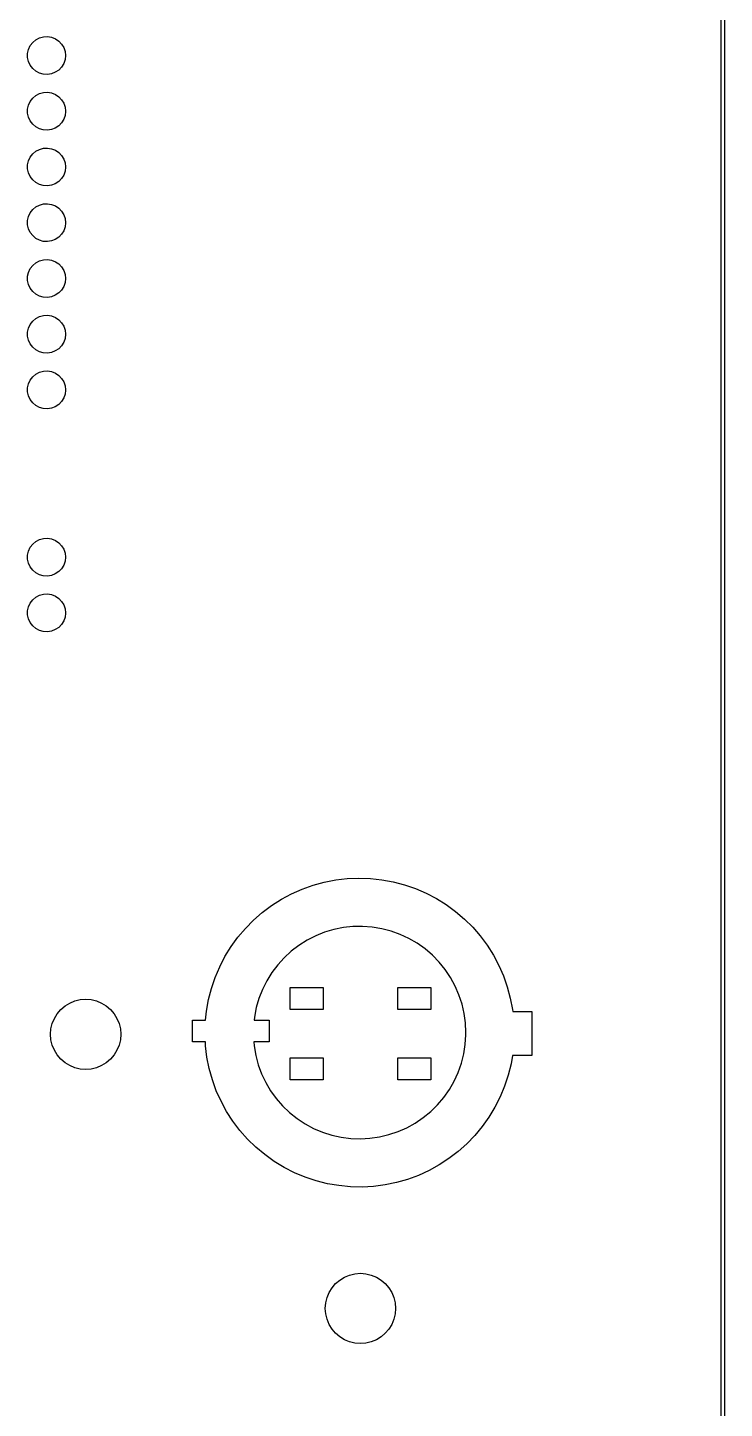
# Model space of a CAD drawing. Extents: x 119 to 479, y -311 to -51.
# Drawn here: x 447.4 to 479.1, y -179.1 to -116.2 of the extents above; entities that cross this region are included whole.
import ezdxf

# ---------------------------------------------------------------- set-up
doc = ezdxf.new("R2010")
doc.units = 0
doc.layers.add('BLACK', color=7, linetype='CONTINUOUS')

msp = doc.modelspace()

# ---------------------------------------------------------------- linework, layer by layer
at = {"layer": 'BLACK', "linetype": 'CONTINUOUS'}
for p, q in [((478.925, -310.925), (478.925, -51.075)), ((479.075, -51), (479.075, -311)), ((447.479, -117.048), (447.592, -116.899)), ((447.592, -116.899), (447.735, -116.779)), ((447.735, -116.779), (447.9, -116.692)), ((447.9, -116.692), (448.079, -116.643)), ((448.079, -116.643), (448.266, -116.633)), ((448.266, -116.633), (448.45, -116.663)), ((448.45, -116.663), (448.623, -116.732)), ((448.623, -116.732), (448.777, -116.837)), ((448.777, -116.837), (448.905, -116.973)), ((448.905, -116.973), (449.001, -117.133)), ((447.359, -117.399), (447.4, -117.217)), ((447.359, -117.585), (447.359, -117.399)), ((447.398, -117.768), (447.359, -117.585)), ((447.4, -117.217), (447.479, -117.048)), ((449.001, -117.133), (449.061, -117.31)), ((449.081, -117.501), (449.06, -117.686)), ((449.061, -117.31), (449.081, -117.495)), ((449.081, -117.495), (449.081, -117.501)), ((447.476, -117.937), (447.398, -117.768)), ((447.588, -118.086), (447.476, -117.937)), ((447.73, -118.208), (447.588, -118.086)), ((447.894, -118.296), (447.73, -118.208)), ((448.618, -118.26), (448.444, -118.328)), ((448.773, -118.157), (448.618, -118.26)), ((448.902, -118.022), (448.773, -118.157)), ((448.999, -117.863), (448.902, -118.022)), ((449.06, -117.686), (448.999, -117.863)), ((448.073, -118.347), (447.894, -118.296)), ((448.26, -118.358), (448.073, -118.347)), ((448.444, -118.328), (448.26, -118.358)), ((447.479, -119.588), (447.592, -119.439)), ((447.592, -119.439), (447.735, -119.319)), ((447.735, -119.319), (447.9, -119.232)), ((447.9, -119.232), (448.079, -119.183)), ((448.079, -119.183), (448.266, -119.173)), ((448.266, -119.173), (448.45, -119.203)), ((448.45, -119.203), (448.623, -119.272)), ((448.623, -119.272), (448.777, -119.377)), ((448.777, -119.377), (448.905, -119.513)), ((448.905, -119.513), (449.001, -119.673)), ((447.359, -119.939), (447.4, -119.757)), ((447.359, -120.125), (447.359, -119.939)), ((447.398, -120.308), (447.359, -120.125)), ((447.4, -119.757), (447.479, -119.588)), ((449.001, -119.673), (449.061, -119.85)), ((449.081, -120.041), (449.06, -120.226)), ((449.061, -119.85), (449.081, -120.035)), ((449.081, -120.035), (449.081, -120.041)), ((447.476, -120.477), (447.398, -120.308)), ((447.588, -120.626), (447.476, -120.477)), ((447.73, -120.748), (447.588, -120.626)), ((447.894, -120.836), (447.73, -120.748)), ((448.618, -120.8), (448.444, -120.868)), ((448.773, -120.697), (448.618, -120.8)), ((448.902, -120.562), (448.773, -120.697)), ((448.999, -120.403), (448.902, -120.562)), ((449.06, -120.226), (448.999, -120.403)), ((448.073, -120.887), (447.894, -120.836)), ((448.26, -120.898), (448.073, -120.887)), ((448.444, -120.868), (448.26, -120.898)), ((447.479, -122.128), (447.592, -121.979)), ((447.592, -121.979), (447.735, -121.859)), ((447.735, -121.859), (447.9, -121.772)), ((447.9, -121.772), (448.079, -121.723)), ((448.079, -121.723), (448.266, -121.713)), ((448.266, -121.713), (448.45, -121.743)), ((448.45, -121.743), (448.623, -121.812)), ((448.623, -121.812), (448.777, -121.917)), ((448.777, -121.917), (448.905, -122.053)), ((448.905, -122.053), (449.001, -122.213)), ((447.359, -122.479), (447.4, -122.297)), ((447.359, -122.665), (447.359, -122.479)), ((447.398, -122.848), (447.359, -122.665)), ((447.4, -122.297), (447.479, -122.128)), ((449.001, -122.213), (449.061, -122.39)), ((449.081, -122.581), (449.06, -122.766)), ((449.061, -122.39), (449.081, -122.575)), ((449.081, -122.575), (449.081, -122.581)), ((447.476, -123.017), (447.398, -122.848)), ((447.588, -123.166), (447.476, -123.017)), ((447.73, -123.288), (447.588, -123.166)), ((447.894, -123.376), (447.73, -123.288)), ((448.773, -123.237), (448.618, -123.34)), ((448.902, -123.102), (448.773, -123.237)), ((448.999, -122.943), (448.902, -123.102)), ((449.06, -122.766), (448.999, -122.943)), ((448.073, -123.427), (447.894, -123.376)), ((448.26, -123.438), (448.073, -123.427)), ((448.444, -123.408), (448.26, -123.438)), ((448.618, -123.34), (448.444, -123.408)), ((447.479, -124.668), (447.592, -124.519)), ((447.592, -124.519), (447.735, -124.399)), ((447.735, -124.399), (447.9, -124.312)), ((447.9, -124.312), (448.079, -124.263)), ((448.079, -124.263), (448.266, -124.253)), ((448.266, -124.253), (448.45, -124.283)), ((448.45, -124.283), (448.623, -124.352)), ((448.623, -124.352), (448.777, -124.457)), ((448.777, -124.457), (448.905, -124.593)), ((447.359, -125.019), (447.4, -124.837)), ((447.359, -125.205), (447.359, -125.019)), ((447.398, -125.388), (447.359, -125.205)), ((447.4, -124.837), (447.479, -124.668)), ((448.905, -124.593), (449.001, -124.753)), ((449.001, -124.753), (449.061, -124.93)), ((449.081, -125.121), (449.06, -125.306)), ((449.061, -124.93), (449.081, -125.115)), ((449.081, -125.115), (449.081, -125.121)), ((447.476, -125.557), (447.398, -125.388)), ((447.588, -125.706), (447.476, -125.557)), ((447.73, -125.828), (447.588, -125.706)), ((447.894, -125.916), (447.73, -125.828)), ((448.773, -125.777), (448.618, -125.88)), ((448.902, -125.642), (448.773, -125.777)), ((448.999, -125.483), (448.902, -125.642)), ((449.06, -125.306), (448.999, -125.483)), ((448.073, -125.967), (447.894, -125.916)), ((448.26, -125.978), (448.073, -125.967)), ((448.444, -125.948), (448.26, -125.978)), ((448.618, -125.88), (448.444, -125.948)), ((447.479, -127.208), (447.592, -127.059)), ((447.592, -127.059), (447.735, -126.939)), ((447.735, -126.939), (447.9, -126.852)), ((447.9, -126.852), (448.079, -126.803)), ((448.079, -126.803), (448.266, -126.793)), ((448.266, -126.793), (448.45, -126.823)), ((448.45, -126.823), (448.623, -126.892)), ((448.623, -126.892), (448.777, -126.997)), ((448.777, -126.997), (448.905, -127.133)), ((447.359, -127.559), (447.4, -127.377)), ((447.359, -127.745), (447.359, -127.559)), ((447.4, -127.377), (447.479, -127.208)), ((448.905, -127.133), (449.001, -127.293)), ((449.001, -127.293), (449.061, -127.47)), ((449.081, -127.661), (449.06, -127.846)), ((449.061, -127.47), (449.081, -127.655)), ((449.081, -127.655), (449.081, -127.661)), ((447.398, -127.928), (447.359, -127.745)), ((447.476, -128.097), (447.398, -127.928)), ((447.588, -128.246), (447.476, -128.097)), ((447.73, -128.368), (447.588, -128.246)), ((448.773, -128.317), (448.618, -128.42)), ((448.902, -128.182), (448.773, -128.317)), ((448.999, -128.023), (448.902, -128.182)), ((449.06, -127.846), (448.999, -128.023)), ((447.894, -128.456), (447.73, -128.368)), ((448.073, -128.507), (447.894, -128.456)), ((448.26, -128.518), (448.073, -128.507)), ((448.444, -128.488), (448.26, -128.518)), ((448.618, -128.42), (448.444, -128.488)), ((447.479, -129.748), (447.592, -129.599)), ((447.592, -129.599), (447.735, -129.479)), ((447.735, -129.479), (447.9, -129.392)), ((447.9, -129.392), (448.079, -129.343)), ((448.079, -129.343), (448.266, -129.333)), ((448.266, -129.333), (448.45, -129.363)), ((448.45, -129.363), (448.623, -129.432)), ((448.623, -129.432), (448.777, -129.537)), ((448.777, -129.537), (448.905, -129.673)), ((447.359, -130.099), (447.4, -129.917)), ((447.359, -130.285), (447.359, -130.099)), ((447.4, -129.917), (447.479, -129.748)), ((448.905, -129.673), (449.001, -129.833)), ((449.001, -129.833), (449.061, -130.01)), ((449.081, -130.201), (449.06, -130.386)), ((449.061, -130.01), (449.081, -130.195)), ((449.081, -130.195), (449.081, -130.201)), ((447.398, -130.468), (447.359, -130.285)), ((447.476, -130.637), (447.398, -130.468)), ((447.588, -130.786), (447.476, -130.637)), ((447.73, -130.908), (447.588, -130.786)), ((448.773, -130.857), (448.618, -130.96)), ((448.902, -130.722), (448.773, -130.857)), ((448.999, -130.563), (448.902, -130.722)), ((449.06, -130.386), (448.999, -130.563)), ((447.894, -130.996), (447.73, -130.908)), ((448.073, -131.047), (447.894, -130.996)), ((448.26, -131.058), (448.073, -131.047)), ((448.444, -131.028), (448.26, -131.058)), ((448.618, -130.96), (448.444, -131.028)), ((447.592, -132.139), (447.735, -132.019)), ((447.735, -132.019), (447.9, -131.932)), ((447.9, -131.932), (448.079, -131.883)), ((448.079, -131.883), (448.266, -131.873)), ((448.266, -131.873), (448.45, -131.903)), ((448.45, -131.903), (448.623, -131.972)), ((448.623, -131.972), (448.777, -132.077)), ((448.777, -132.077), (448.905, -132.213)), ((447.359, -132.639), (447.4, -132.457)), ((447.359, -132.825), (447.359, -132.639)), ((447.4, -132.457), (447.479, -132.288)), ((447.479, -132.288), (447.592, -132.139)), ((448.905, -132.213), (449.001, -132.373)), ((449.001, -132.373), (449.061, -132.55)), ((449.081, -132.741), (449.06, -132.926)), ((449.061, -132.55), (449.081, -132.735)), ((449.081, -132.735), (449.081, -132.741)), ((447.398, -133.008), (447.359, -132.825)), ((447.476, -133.177), (447.398, -133.008)), ((447.588, -133.326), (447.476, -133.177)), ((447.73, -133.448), (447.588, -133.326)), ((448.902, -133.262), (448.773, -133.397)), ((448.999, -133.103), (448.902, -133.262)), ((449.06, -132.926), (448.999, -133.103)), ((447.894, -133.536), (447.73, -133.448)), ((448.073, -133.587), (447.894, -133.536)), ((448.26, -133.598), (448.073, -133.587)), ((448.444, -133.568), (448.26, -133.598)), ((448.618, -133.5), (448.444, -133.568)), ((448.773, -133.397), (448.618, -133.5)), ((447.592, -139.759), (447.735, -139.639)), ((447.735, -139.639), (447.9, -139.552)), ((447.9, -139.552), (448.079, -139.503)), ((448.079, -139.503), (448.266, -139.493)), ((448.266, -139.493), (448.45, -139.523)), ((448.45, -139.523), (448.623, -139.592)), ((448.623, -139.592), (448.777, -139.697)), ((447.359, -140.259), (447.4, -140.077)), ((447.359, -140.445), (447.359, -140.259)), ((447.4, -140.077), (447.479, -139.908)), ((447.479, -139.908), (447.592, -139.759)), ((448.777, -139.697), (448.905, -139.833)), ((448.905, -139.833), (449.001, -139.993)), ((449.001, -139.993), (449.061, -140.17)), ((449.061, -140.17), (449.081, -140.355)), ((447.398, -140.628), (447.359, -140.445)), ((447.476, -140.797), (447.398, -140.628)), ((447.588, -140.946), (447.476, -140.797)), ((448.902, -140.882), (448.773, -141.017)), ((448.999, -140.723), (448.902, -140.882)), ((449.06, -140.546), (448.999, -140.723)), ((449.081, -140.361), (449.06, -140.546)), ((449.081, -140.355), (449.081, -140.361)), ((447.73, -141.068), (447.588, -140.946)), ((447.894, -141.156), (447.73, -141.068)), ((448.073, -141.207), (447.894, -141.156)), ((448.26, -141.218), (448.073, -141.207)), ((448.444, -141.188), (448.26, -141.218)), ((448.618, -141.12), (448.444, -141.188)), ((448.773, -141.017), (448.618, -141.12)), ((447.592, -142.299), (447.735, -142.179)), ((447.735, -142.179), (447.9, -142.092)), ((447.9, -142.092), (448.079, -142.043)), ((448.079, -142.043), (448.266, -142.033)), ((448.266, -142.033), (448.45, -142.063)), ((448.45, -142.063), (448.623, -142.132)), ((448.623, -142.132), (448.777, -142.237)), ((447.359, -142.799), (447.4, -142.617)), ((447.359, -142.985), (447.359, -142.799)), ((447.4, -142.617), (447.479, -142.448)), ((447.479, -142.448), (447.592, -142.299)), ((448.777, -142.237), (448.905, -142.373)), ((448.905, -142.373), (449.001, -142.533)), ((449.001, -142.533), (449.061, -142.71)), ((449.061, -142.71), (449.081, -142.895)), ((447.398, -143.168), (447.359, -142.985)), ((447.476, -143.337), (447.398, -143.168)), ((447.588, -143.486), (447.476, -143.337)), ((448.902, -143.422), (448.773, -143.557)), ((448.999, -143.263), (448.902, -143.422)), ((449.06, -143.086), (448.999, -143.263)), ((449.081, -142.901), (449.06, -143.086)), ((449.081, -142.895), (449.081, -142.901)), ((447.73, -143.608), (447.588, -143.486)), ((447.894, -143.696), (447.73, -143.608)), ((448.073, -143.747), (447.894, -143.696)), ((448.26, -143.758), (448.073, -143.747)), ((448.444, -143.728), (448.26, -143.758)), ((448.618, -143.66), (448.444, -143.728)), ((448.773, -143.557), (448.618, -143.66)), ((459.856, -155.484), (460.353, -155.306)), ((460.353, -155.306), (460.863, -155.166)), ((460.863, -155.166), (461.381, -155.065)), ((461.381, -155.065), (461.906, -155.003)), ((461.906, -155.003), (462.433, -154.98)), ((462.433, -154.98), (462.961, -154.997)), ((462.961, -154.997), (463.487, -155.054)), ((463.487, -155.054), (464.006, -155.15)), ((464.006, -155.15), (464.517, -155.284)), ((464.517, -155.284), (465.016, -155.457)), ((458.463, -156.232), (458.908, -155.948)), ((458.908, -155.948), (459.373, -155.698)), ((459.373, -155.698), (459.856, -155.484)), ((465.016, -155.457), (465.501, -155.666)), ((465.501, -155.666), (465.969, -155.911)), ((465.969, -155.911), (466.417, -156.191)), ((457.642, -156.897), (458.04, -156.549)), ((458.04, -156.549), (458.463, -156.232)), ((466.417, -156.191), (466.843, -156.503)), ((466.843, -156.503), (467.244, -156.846)), ((456.931, -157.676), (457.272, -157.273)), ((457.272, -157.273), (457.642, -156.897)), ((461.73, -157.237), (461.299, -157.324)), ((462.166, -157.19), (461.73, -157.237)), ((462.605, -157.182), (462.166, -157.19)), ((463.043, -157.214), (462.605, -157.182)), ((463.477, -157.286), (463.043, -157.214)), ((463.901, -157.397), (463.477, -157.286)), ((467.244, -156.846), (467.619, -157.219)), ((467.619, -157.219), (467.964, -157.618)), ((456.62, -158.104), (456.931, -157.676)), ((460.08, -157.812), (459.708, -158.046)), ((460.471, -157.613), (460.08, -157.812)), ((460.879, -157.45), (460.471, -157.613)), ((461.299, -157.324), (460.879, -157.45)), ((464.315, -157.545), (463.901, -157.397)), ((464.713, -157.731), (464.315, -157.545)), ((465.092, -157.952), (464.713, -157.731)), ((467.964, -157.618), (468.279, -158.043)), ((456.101, -159.023), (456.343, -158.553)), ((456.343, -158.553), (456.62, -158.104)), ((459.359, -158.313), (459.036, -158.61)), ((459.708, -158.046), (459.359, -158.313)), ((465.45, -158.206), (465.092, -157.952)), ((465.783, -158.492), (465.45, -158.206)), ((466.089, -158.807), (465.783, -158.492)), ((468.279, -158.043), (468.561, -158.49)), ((468.561, -158.49), (468.808, -158.956)), ((455.894, -159.509), (456.101, -159.023)), ((458.741, -158.935), (458.477, -159.286)), ((459.036, -158.61), (458.741, -158.935)), ((466.366, -159.148), (466.089, -158.807)), ((466.61, -159.513), (466.366, -159.148)), ((468.808, -158.956), (469.02, -159.44)), ((455.724, -160.009), (455.894, -159.509)), ((458.246, -159.659), (458.049, -160.052)), ((458.477, -159.286), (458.246, -159.659)), ((466.82, -159.898), (466.61, -159.513)), ((469.02, -159.44), (469.195, -159.938)), ((455.592, -160.52), (455.724, -160.009)), ((458.049, -160.052), (457.889, -160.46)), ((459.31, -160.97), (459.31, -159.97)), ((459.31, -159.97), (460.81, -159.97)), ((460.81, -159.97), (460.81, -160.97)), ((464.21, -160.97), (464.21, -159.97)), ((464.21, -159.97), (465.71, -159.97)), ((465.71, -159.97), (465.71, -160.97)), ((466.995, -160.301), (466.82, -159.898)), ((467.132, -160.719), (466.995, -160.301)), ((469.195, -159.938), (469.332, -160.448)), ((448.706, -161.16), (448.869, -160.969)), ((448.869, -160.969), (449.06, -160.806)), ((449.06, -160.806), (449.274, -160.674)), ((449.274, -160.674), (449.506, -160.578)), ((449.506, -160.578), (449.75, -160.52)), ((449.75, -160.52), (450, -160.5)), ((450, -160.5), (450.25, -160.52)), ((450.25, -160.52), (450.494, -160.578)), ((450.494, -160.578), (450.726, -160.674)), ((450.726, -160.674), (450.94, -160.806)), ((450.94, -160.806), (451.131, -160.969)), ((451.131, -160.969), (451.294, -161.16)), ((455.457, -161.455), (455.499, -161.04)), ((455.499, -161.04), (455.592, -160.52)), ((457.766, -160.882), (457.683, -161.313)), ((457.889, -160.46), (457.766, -160.882)), ((460.81, -160.97), (459.31, -160.97)), ((465.71, -160.97), (464.21, -160.97)), ((467.23, -161.146), (467.132, -160.719)), ((469.332, -160.448), (469.431, -160.967)), ((469.431, -160.967), (469.441, -161.06)), ((469.441, -161.06), (470.31, -161.06)), ((470.31, -161.06), (470.31, -163.06)), ((448.42, -161.85), (448.478, -161.606)), ((448.478, -161.606), (448.574, -161.374)), ((448.574, -161.374), (448.706, -161.16)), ((451.294, -161.16), (451.426, -161.374)), ((451.426, -161.374), (451.522, -161.606)), ((451.522, -161.606), (451.58, -161.85)), ((454.86, -162.444), (454.86, -161.455)), ((454.86, -161.455), (455.457, -161.455)), ((457.683, -161.313), (457.668, -161.455)), ((457.668, -161.455), (458.36, -161.455)), ((458.36, -161.455), (458.36, -162.444)), ((467.29, -161.581), (467.23, -161.146)), ((467.31, -162.02), (467.29, -161.581)), ((448.4, -162.1), (448.42, -161.85)), ((448.42, -162.35), (448.4, -162.1)), ((451.58, -161.85), (451.6, -162.1)), ((451.6, -162.1), (451.58, -162.35)), ((467.28, -162.559), (467.309, -162.121)), ((467.309, -162.121), (467.31, -162.02)), ((448.478, -162.594), (448.42, -162.35)), ((448.574, -162.826), (448.478, -162.594)), ((448.706, -163.04), (448.574, -162.826)), ((451.426, -162.826), (451.294, -163.04)), ((451.522, -162.594), (451.426, -162.826)), ((451.58, -162.35), (451.522, -162.594)), ((455.448, -162.444), (454.86, -162.444)), ((455.456, -162.621), (455.448, -162.444)), ((455.521, -163.146), (455.456, -162.621)), ((458.36, -162.444), (457.654, -162.444)), ((457.654, -162.444), (457.669, -162.627)), ((457.669, -162.627), (457.744, -163.059)), ((467.211, -162.993), (467.28, -162.559)), ((448.869, -163.231), (448.706, -163.04)), ((449.06, -163.394), (448.869, -163.231)), ((449.274, -163.526), (449.06, -163.394)), ((449.506, -163.622), (449.274, -163.526)), ((450.726, -163.526), (450.494, -163.622)), ((450.94, -163.394), (450.726, -163.526)), ((451.131, -163.231), (450.94, -163.394)), ((451.294, -163.04), (451.131, -163.231)), ((455.625, -163.663), (455.521, -163.146)), ((457.744, -163.059), (457.857, -163.483)), ((457.857, -163.483), (458.009, -163.895)), ((459.31, -164.17), (459.31, -163.17)), ((459.31, -163.17), (460.81, -163.17)), ((460.81, -163.17), (460.81, -164.17)), ((464.21, -164.17), (464.21, -163.17)), ((464.21, -163.17), (465.71, -163.17)), ((465.71, -163.17), (465.71, -164.17)), ((466.958, -163.833), (467.103, -163.419)), ((467.103, -163.419), (467.211, -162.993)), ((469.364, -163.448), (469.237, -163.96)), ((469.429, -163.06), (469.364, -163.448)), ((470.31, -163.06), (469.429, -163.06)), ((449.75, -163.68), (449.506, -163.622)), ((450, -163.7), (449.75, -163.68)), ((450.25, -163.68), (450, -163.7)), ((450.494, -163.622), (450.25, -163.68)), ((455.768, -164.172), (455.625, -163.663)), ((455.948, -164.669), (455.768, -164.172)), ((458.009, -163.895), (458.197, -164.292)), ((460.81, -164.17), (459.31, -164.17)), ((465.71, -164.17), (464.21, -164.17)), ((466.775, -164.232), (466.958, -163.833)), ((469.237, -163.96), (469.073, -164.462)), ((456.165, -165.15), (455.948, -164.669)), ((458.197, -164.292), (458.421, -164.67)), ((458.421, -164.67), (458.677, -165.026)), ((466.305, -164.973), (466.557, -164.613)), ((466.557, -164.613), (466.775, -164.232)), ((469.073, -164.462), (468.871, -164.95)), ((456.417, -165.614), (456.165, -165.15)), ((458.677, -165.026), (458.966, -165.358)), ((458.966, -165.358), (459.282, -165.661)), ((465.709, -165.617), (466.021, -165.308)), ((466.021, -165.308), (466.305, -164.973)), ((468.633, -165.422), (468.361, -165.875)), ((468.871, -164.95), (468.633, -165.422)), ((456.704, -166.058), (456.417, -165.614)), ((457.023, -166.479), (456.704, -166.058)), ((459.282, -165.661), (459.626, -165.935)), ((459.626, -165.935), (459.992, -166.177)), ((465.006, -166.142), (465.369, -165.895)), ((465.369, -165.895), (465.709, -165.617)), ((468.361, -165.875), (468.055, -166.305)), ((457.372, -166.875), (457.023, -166.479)), ((459.992, -166.177), (460.379, -166.385)), ((460.379, -166.385), (460.783, -166.556)), ((460.783, -166.556), (461.201, -166.69)), ((461.201, -166.69), (461.63, -166.786)), ((463.377, -166.774), (463.804, -166.672)), ((463.804, -166.672), (464.22, -166.532)), ((464.22, -166.532), (464.622, -166.355)), ((464.622, -166.355), (465.006, -166.142)), ((467.718, -166.712), (467.352, -167.092)), ((468.055, -166.305), (467.718, -166.712)), ((457.751, -167.243), (457.372, -166.875)), ((458.156, -167.582), (457.751, -167.243)), ((461.63, -166.786), (462.065, -166.843)), ((462.065, -166.843), (462.504, -166.86)), ((462.504, -166.86), (462.943, -166.837)), ((462.943, -166.837), (463.377, -166.774)), ((467.352, -167.092), (466.958, -167.444)), ((458.585, -167.89), (458.156, -167.582)), ((459.036, -168.165), (458.585, -167.89)), ((466.538, -167.765), (466.096, -168.054)), ((466.958, -167.444), (466.538, -167.765)), ((459.506, -168.405), (459.036, -168.165)), ((459.993, -168.61), (459.506, -168.405)), ((460.494, -168.777), (459.993, -168.61)), ((465.153, -168.529), (464.657, -168.711)), ((465.633, -168.309), (465.153, -168.529)), ((466.096, -168.054), (465.633, -168.309)), ((461.007, -168.906), (460.494, -168.777)), ((461.527, -168.996), (461.007, -168.906)), ((462.053, -169.047), (461.527, -168.996)), ((462.581, -169.059), (462.053, -169.047)), ((463.108, -169.031), (462.581, -169.059)), ((463.632, -168.963), (463.108, -169.031)), ((464.15, -168.856), (463.632, -168.963)), ((464.657, -168.711), (464.15, -168.856)), ((462.016, -173.068), (462.26, -173.01)), ((462.26, -173.01), (462.51, -172.99)), ((462.51, -172.99), (462.76, -173.01)), ((462.76, -173.01), (463.004, -173.068)), ((461.084, -173.864), (461.216, -173.65)), ((461.216, -173.65), (461.379, -173.459)), ((461.379, -173.459), (461.57, -173.296)), ((461.57, -173.296), (461.784, -173.164)), ((461.784, -173.164), (462.016, -173.068)), ((463.004, -173.068), (463.236, -173.164)), ((463.236, -173.164), (463.45, -173.296)), ((463.45, -173.296), (463.641, -173.459)), ((463.641, -173.459), (463.804, -173.65)), ((463.804, -173.65), (463.936, -173.864)), ((460.93, -174.34), (460.988, -174.096)), ((460.988, -174.096), (461.084, -173.864)), ((463.936, -173.864), (464.032, -174.096)), ((464.032, -174.096), (464.09, -174.34)), ((460.91, -174.59), (460.93, -174.34)), ((460.93, -174.84), (460.91, -174.59)), ((460.988, -175.084), (460.93, -174.84)), ((464.09, -174.84), (464.032, -175.084)), ((464.09, -174.34), (464.11, -174.59)), ((464.11, -174.59), (464.09, -174.84)), ((461.084, -175.316), (460.988, -175.084)), ((461.216, -175.53), (461.084, -175.316)), ((461.379, -175.721), (461.216, -175.53)), ((463.804, -175.53), (463.641, -175.721)), ((463.936, -175.316), (463.804, -175.53)), ((464.032, -175.084), (463.936, -175.316)), ((461.57, -175.884), (461.379, -175.721)), ((461.784, -176.016), (461.57, -175.884)), ((462.016, -176.112), (461.784, -176.016)), ((462.26, -176.17), (462.016, -176.112)), ((462.51, -176.19), (462.26, -176.17)), ((462.76, -176.17), (462.51, -176.19)), ((463.004, -176.112), (462.76, -176.17)), ((463.236, -176.016), (463.004, -176.112)), ((463.45, -175.884), (463.236, -176.016)), ((463.641, -175.721), (463.45, -175.884))]:
    msp.add_line(p, q, dxfattribs=at)

doc.saveas('drawing.dxf')
